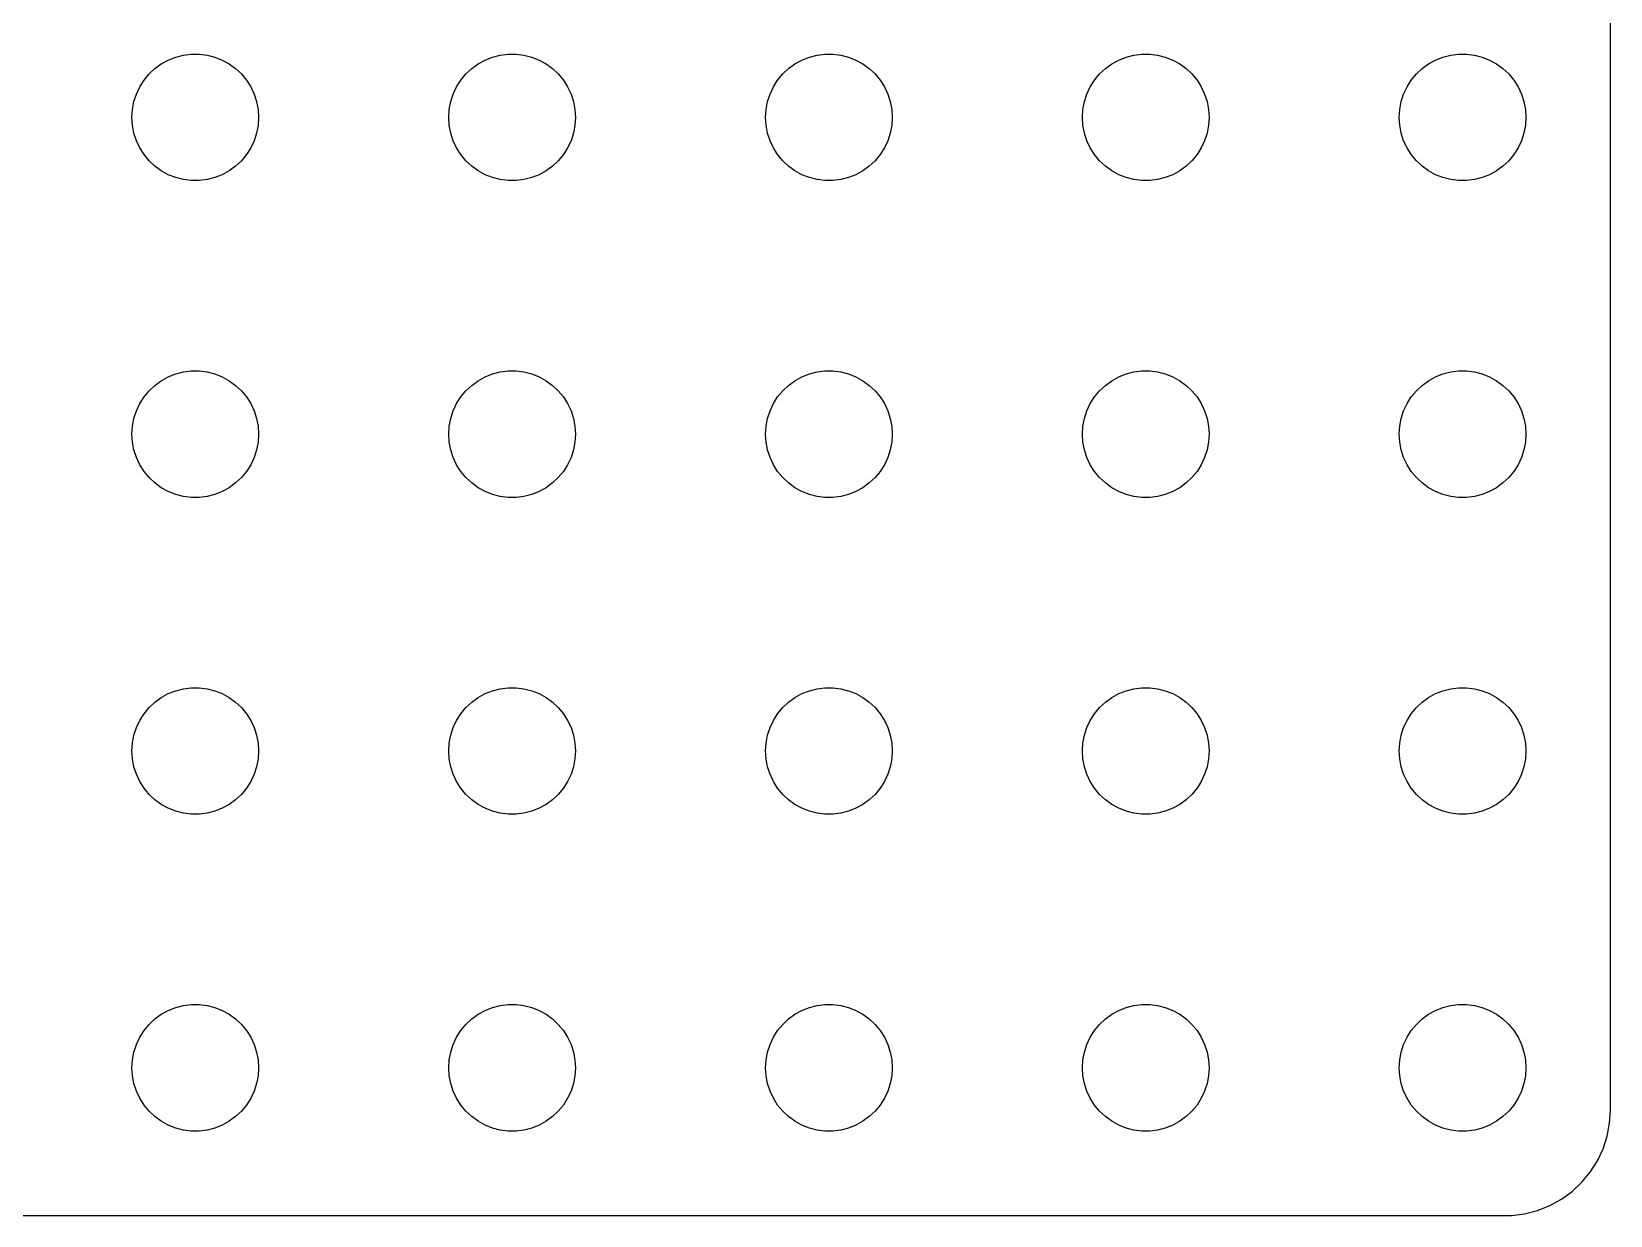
# Model space of a CAD drawing. Header units: metres. Extents: x -150 to 150, y -112 to 112.
# Drawn here: x 74.8 to 149.5, y -112 to -55.9 of the extents above; entities that cross this region are included whole.
import ezdxf

# ---------------------------------------------------------------- set-up
doc = ezdxf.new("R2010")
doc.units = ezdxf.units.M

msp = doc.modelspace()

# ---------------------------------------------------------------- linework, layer by layer
for p, q in [((149.5, -107), (149.5, 107)), ((80.5877, -57.6885), (80.8925, -57.467)), ((80.8925, -57.467), (81.2227, -57.2855)), ((81.2227, -57.2855), (81.573, -57.1468)), ((81.573, -57.1468), (81.9379, -57.0531)), ((81.9379, -57.0531), (82.3116, -57.0059)), ((82.3116, -57.0059), (82.6884, -57.0059)), ((82.6884, -57.0059), (83.0621, -57.0531)), ((83.0621, -57.0531), (83.427, -57.1468)), ((83.427, -57.1468), (83.7773, -57.2855)), ((83.7773, -57.2855), (84.1075, -57.467)), ((84.1075, -57.467), (84.4123, -57.6885)), ((95.5877, -57.6885), (95.8925, -57.467)), ((95.8925, -57.467), (96.2227, -57.2855)), ((96.2227, -57.2855), (96.573, -57.1468)), ((96.573, -57.1468), (96.9379, -57.0531)), ((96.9379, -57.0531), (97.3116, -57.0059)), ((97.3116, -57.0059), (97.6884, -57.0059)), ((97.6884, -57.0059), (98.0621, -57.0531)), ((98.0621, -57.0531), (98.427, -57.1468)), ((98.427, -57.1468), (98.7773, -57.2855)), ((98.7773, -57.2855), (99.1075, -57.467)), ((99.1075, -57.467), (99.4123, -57.6885)), ((110.588, -57.6885), (110.893, -57.467)), ((110.893, -57.467), (111.223, -57.2855)), ((111.223, -57.2855), (111.573, -57.1468)), ((111.573, -57.1468), (111.938, -57.0531)), ((111.938, -57.0531), (112.312, -57.0059)), ((112.312, -57.0059), (112.688, -57.0059)), ((112.688, -57.0059), (113.062, -57.0531)), ((113.062, -57.0531), (113.427, -57.1468)), ((113.427, -57.1468), (113.777, -57.2855)), ((113.777, -57.2855), (114.107, -57.467)), ((114.107, -57.467), (114.412, -57.6885)), ((125.588, -57.6885), (125.893, -57.467)), ((125.893, -57.467), (126.223, -57.2855)), ((126.223, -57.2855), (126.573, -57.1468)), ((126.573, -57.1468), (126.938, -57.0531)), ((126.938, -57.0531), (127.312, -57.0059)), ((127.312, -57.0059), (127.688, -57.0059)), ((127.688, -57.0059), (128.062, -57.0531)), ((128.062, -57.0531), (128.427, -57.1468)), ((128.427, -57.1468), (128.777, -57.2855)), ((128.777, -57.2855), (129.107, -57.467)), ((129.107, -57.467), (129.412, -57.6885)), ((140.588, -57.6885), (140.893, -57.467)), ((140.893, -57.467), (141.223, -57.2855)), ((141.223, -57.2855), (141.573, -57.1468)), ((141.573, -57.1468), (141.938, -57.0531)), ((141.938, -57.0531), (142.312, -57.0059)), ((142.312, -57.0059), (142.688, -57.0059)), ((142.688, -57.0059), (143.062, -57.0531)), ((143.062, -57.0531), (143.427, -57.1468)), ((143.427, -57.1468), (143.777, -57.2855)), ((143.777, -57.2855), (144.107, -57.467)), ((144.107, -57.467), (144.412, -57.6885)), ((79.8711, -58.5547), (80.073, -58.2366)), ((80.073, -58.2366), (80.3131, -57.9464)), ((80.3131, -57.9464), (80.5877, -57.6885)), ((84.4123, -57.6885), (84.6869, -57.9464)), ((84.6869, -57.9464), (84.927, -58.2366)), ((84.927, -58.2366), (85.1289, -58.5547)), ((94.8711, -58.5547), (95.073, -58.2366)), ((95.073, -58.2366), (95.3131, -57.9464)), ((95.3131, -57.9464), (95.5877, -57.6885)), ((99.4123, -57.6885), (99.6869, -57.9464)), ((99.6869, -57.9464), (99.927, -58.2366)), ((99.927, -58.2366), (100.129, -58.5547)), ((109.871, -58.5547), (110.073, -58.2366)), ((110.073, -58.2366), (110.313, -57.9464)), ((110.313, -57.9464), (110.588, -57.6885)), ((114.412, -57.6885), (114.687, -57.9464)), ((114.687, -57.9464), (114.927, -58.2366)), ((114.927, -58.2366), (115.129, -58.5547)), ((124.871, -58.5547), (125.073, -58.2366)), ((125.073, -58.2366), (125.313, -57.9464)), ((125.313, -57.9464), (125.588, -57.6885)), ((129.412, -57.6885), (129.687, -57.9464)), ((129.687, -57.9464), (129.927, -58.2366)), ((129.927, -58.2366), (130.129, -58.5547)), ((139.871, -58.5547), (140.073, -58.2366)), ((140.073, -58.2366), (140.313, -57.9464)), ((140.313, -57.9464), (140.588, -57.6885)), ((144.412, -57.6885), (144.687, -57.9464)), ((144.687, -57.9464), (144.927, -58.2366)), ((144.927, -58.2366), (145.129, -58.5547)), ((79.5943, -59.2539), (79.7107, -58.8956)), ((79.7107, -58.8956), (79.8711, -58.5547)), ((85.1289, -58.5547), (85.2893, -58.8956)), ((85.2893, -58.8956), (85.4057, -59.2539)), ((94.5943, -59.2539), (94.7107, -58.8956)), ((94.7107, -58.8956), (94.8711, -58.5547)), ((100.129, -58.5547), (100.289, -58.8956)), ((100.289, -58.8956), (100.406, -59.2539)), ((109.594, -59.2539), (109.711, -58.8956)), ((109.711, -58.8956), (109.871, -58.5547)), ((115.129, -58.5547), (115.289, -58.8956)), ((115.289, -58.8956), (115.406, -59.2539)), ((124.594, -59.2539), (124.711, -58.8956)), ((124.711, -58.8956), (124.871, -58.5547)), ((130.129, -58.5547), (130.289, -58.8956)), ((130.289, -58.8956), (130.406, -59.2539)), ((139.594, -59.2539), (139.711, -58.8956)), ((139.711, -58.8956), (139.871, -58.5547)), ((145.129, -58.5547), (145.289, -58.8956)), ((145.289, -58.8956), (145.406, -59.2539)), ((79.5, -60), (79.5237, -59.624)), ((79.5237, -59.624), (79.5943, -59.2539)), ((85.4057, -59.2539), (85.4763, -59.624)), ((85.4763, -59.624), (85.5, -60)), ((94.5, -60), (94.5237, -59.624)), ((94.5237, -59.624), (94.5943, -59.2539)), ((100.406, -59.2539), (100.476, -59.624)), ((100.476, -59.624), (100.5, -60)), ((109.5, -60), (109.524, -59.624)), ((109.524, -59.624), (109.594, -59.2539)), ((115.406, -59.2539), (115.476, -59.624)), ((115.476, -59.624), (115.5, -60)), ((124.5, -60), (124.524, -59.624)), ((124.524, -59.624), (124.594, -59.2539)), ((130.406, -59.2539), (130.476, -59.624)), ((130.476, -59.624), (130.5, -60)), ((139.5, -60), (139.524, -59.624)), ((139.524, -59.624), (139.594, -59.2539)), ((145.406, -59.2539), (145.476, -59.624)), ((145.476, -59.624), (145.5, -60)), ((79.5237, -60.376), (79.5, -60)), ((79.5943, -60.7461), (79.5237, -60.376)), ((85.4763, -60.376), (85.4057, -60.7461)), ((85.5, -60), (85.4763, -60.376)), ((94.5237, -60.376), (94.5, -60)), ((94.5943, -60.7461), (94.5237, -60.376)), ((100.476, -60.376), (100.406, -60.7461)), ((100.5, -60), (100.476, -60.376)), ((109.524, -60.376), (109.5, -60)), ((109.594, -60.7461), (109.524, -60.376)), ((115.476, -60.376), (115.406, -60.7461)), ((115.5, -60), (115.476, -60.376)), ((124.524, -60.376), (124.5, -60)), ((124.594, -60.7461), (124.524, -60.376)), ((130.476, -60.376), (130.406, -60.7461)), ((130.5, -60), (130.476, -60.376)), ((139.524, -60.376), (139.5, -60)), ((139.594, -60.7461), (139.524, -60.376)), ((145.476, -60.376), (145.406, -60.7461)), ((145.5, -60), (145.476, -60.376)), ((79.7107, -61.1044), (79.5943, -60.7461)), ((79.8711, -61.4453), (79.7107, -61.1044)), ((85.2893, -61.1044), (85.1289, -61.4453)), ((85.4057, -60.7461), (85.2893, -61.1044)), ((94.7107, -61.1044), (94.5943, -60.7461)), ((94.8711, -61.4453), (94.7107, -61.1044)), ((100.289, -61.1044), (100.129, -61.4453)), ((100.406, -60.7461), (100.289, -61.1044)), ((109.711, -61.1044), (109.594, -60.7461)), ((109.871, -61.4453), (109.711, -61.1044)), ((115.289, -61.1044), (115.129, -61.4453)), ((115.406, -60.7461), (115.289, -61.1044)), ((124.711, -61.1044), (124.594, -60.7461)), ((124.871, -61.4453), (124.711, -61.1044)), ((130.289, -61.1044), (130.129, -61.4453)), ((130.406, -60.7461), (130.289, -61.1044)), ((139.711, -61.1044), (139.594, -60.7461)), ((139.871, -61.4453), (139.711, -61.1044)), ((145.289, -61.1044), (145.129, -61.4453)), ((145.406, -60.7461), (145.289, -61.1044)), ((80.073, -61.7634), (79.8711, -61.4453)), ((80.3131, -62.0536), (80.073, -61.7634)), ((84.927, -61.7634), (84.6869, -62.0536)), ((85.1289, -61.4453), (84.927, -61.7634)), ((95.073, -61.7634), (94.8711, -61.4453)), ((95.3131, -62.0536), (95.073, -61.7634)), ((99.927, -61.7634), (99.6869, -62.0536)), ((100.129, -61.4453), (99.927, -61.7634)), ((110.073, -61.7634), (109.871, -61.4453)), ((110.313, -62.0536), (110.073, -61.7634)), ((114.927, -61.7634), (114.687, -62.0536)), ((115.129, -61.4453), (114.927, -61.7634)), ((125.073, -61.7634), (124.871, -61.4453)), ((125.313, -62.0536), (125.073, -61.7634)), ((129.927, -61.7634), (129.687, -62.0536)), ((130.129, -61.4453), (129.927, -61.7634)), ((140.073, -61.7634), (139.871, -61.4453)), ((140.313, -62.0536), (140.073, -61.7634)), ((144.927, -61.7634), (144.687, -62.0536)), ((145.129, -61.4453), (144.927, -61.7634)), ((80.5877, -62.3115), (80.3131, -62.0536)), ((80.8925, -62.533), (80.5877, -62.3115)), ((81.2227, -62.7145), (80.8925, -62.533)), ((81.573, -62.8532), (81.2227, -62.7145)), ((83.7773, -62.7145), (83.427, -62.8532)), ((84.1075, -62.533), (83.7773, -62.7145)), ((84.4123, -62.3115), (84.1075, -62.533)), ((84.6869, -62.0536), (84.4123, -62.3115)), ((95.5877, -62.3115), (95.3131, -62.0536)), ((95.8925, -62.533), (95.5877, -62.3115)), ((96.2227, -62.7145), (95.8925, -62.533)), ((96.573, -62.8532), (96.2227, -62.7145)), ((98.7773, -62.7145), (98.427, -62.8532)), ((99.1075, -62.533), (98.7773, -62.7145)), ((99.4123, -62.3115), (99.1075, -62.533)), ((99.6869, -62.0536), (99.4123, -62.3115)), ((110.588, -62.3115), (110.313, -62.0536)), ((110.893, -62.533), (110.588, -62.3115)), ((111.223, -62.7145), (110.893, -62.533)), ((111.573, -62.8532), (111.223, -62.7145)), ((113.777, -62.7145), (113.427, -62.8532)), ((114.107, -62.533), (113.777, -62.7145)), ((114.412, -62.3115), (114.107, -62.533)), ((114.687, -62.0536), (114.412, -62.3115)), ((125.588, -62.3115), (125.313, -62.0536)), ((125.893, -62.533), (125.588, -62.3115)), ((126.223, -62.7145), (125.893, -62.533)), ((126.573, -62.8532), (126.223, -62.7145)), ((128.777, -62.7145), (128.427, -62.8532)), ((129.107, -62.533), (128.777, -62.7145)), ((129.412, -62.3115), (129.107, -62.533)), ((129.687, -62.0536), (129.412, -62.3115)), ((140.588, -62.3115), (140.313, -62.0536)), ((140.893, -62.533), (140.588, -62.3115)), ((141.223, -62.7145), (140.893, -62.533)), ((141.573, -62.8532), (141.223, -62.7145)), ((143.777, -62.7145), (143.427, -62.8532)), ((144.107, -62.533), (143.777, -62.7145)), ((144.412, -62.3115), (144.107, -62.533)), ((144.687, -62.0536), (144.412, -62.3115)), ((81.9379, -62.9469), (81.573, -62.8532)), ((82.3116, -62.9941), (81.9379, -62.9469)), ((82.6884, -62.9941), (82.3116, -62.9941)), ((83.0621, -62.9469), (82.6884, -62.9941)), ((83.427, -62.8532), (83.0621, -62.9469)), ((96.9379, -62.9469), (96.573, -62.8532)), ((97.3116, -62.9941), (96.9379, -62.9469)), ((97.6884, -62.9941), (97.3116, -62.9941)), ((98.0621, -62.9469), (97.6884, -62.9941)), ((98.427, -62.8532), (98.0621, -62.9469)), ((111.938, -62.9469), (111.573, -62.8532)), ((112.312, -62.9941), (111.938, -62.9469)), ((112.688, -62.9941), (112.312, -62.9941)), ((113.062, -62.9469), (112.688, -62.9941)), ((113.427, -62.8532), (113.062, -62.9469)), ((126.938, -62.9469), (126.573, -62.8532)), ((127.312, -62.9941), (126.938, -62.9469)), ((127.688, -62.9941), (127.312, -62.9941)), ((128.062, -62.9469), (127.688, -62.9941)), ((128.427, -62.8532), (128.062, -62.9469)), ((141.938, -62.9469), (141.573, -62.8532)), ((142.312, -62.9941), (141.938, -62.9469)), ((142.688, -62.9941), (142.312, -62.9941)), ((143.062, -62.9469), (142.688, -62.9941)), ((143.427, -62.8532), (143.062, -62.9469)), ((80.5877, -72.6885), (80.8925, -72.467)), ((80.8925, -72.467), (81.2227, -72.2855)), ((81.2227, -72.2855), (81.573, -72.1468)), ((81.573, -72.1468), (81.9379, -72.0531)), ((81.9379, -72.0531), (82.3116, -72.0059)), ((82.3116, -72.0059), (82.6884, -72.0059)), ((82.6884, -72.0059), (83.0621, -72.0531)), ((83.0621, -72.0531), (83.427, -72.1468)), ((83.427, -72.1468), (83.7773, -72.2855)), ((83.7773, -72.2855), (84.1075, -72.467)), ((84.1075, -72.467), (84.4123, -72.6885)), ((95.5877, -72.6885), (95.8925, -72.467)), ((95.8925, -72.467), (96.2227, -72.2855)), ((96.2227, -72.2855), (96.573, -72.1468)), ((96.573, -72.1468), (96.9379, -72.0531)), ((96.9379, -72.0531), (97.3116, -72.0059)), ((97.3116, -72.0059), (97.6884, -72.0059)), ((97.6884, -72.0059), (98.0621, -72.0531)), ((98.0621, -72.0531), (98.427, -72.1468)), ((98.427, -72.1468), (98.7773, -72.2855)), ((98.7773, -72.2855), (99.1075, -72.467)), ((99.1075, -72.467), (99.4123, -72.6885)), ((110.588, -72.6885), (110.893, -72.467)), ((110.893, -72.467), (111.223, -72.2855)), ((111.223, -72.2855), (111.573, -72.1468)), ((111.573, -72.1468), (111.938, -72.0531)), ((111.938, -72.0531), (112.312, -72.0059)), ((112.312, -72.0059), (112.688, -72.0059)), ((112.688, -72.0059), (113.062, -72.0531)), ((113.062, -72.0531), (113.427, -72.1468)), ((113.427, -72.1468), (113.777, -72.2855)), ((113.777, -72.2855), (114.107, -72.467)), ((114.107, -72.467), (114.412, -72.6885)), ((125.588, -72.6885), (125.893, -72.467)), ((125.893, -72.467), (126.223, -72.2855)), ((126.223, -72.2855), (126.573, -72.1468)), ((126.573, -72.1468), (126.938, -72.0531)), ((126.938, -72.0531), (127.312, -72.0059)), ((127.312, -72.0059), (127.688, -72.0059)), ((127.688, -72.0059), (128.062, -72.0531)), ((128.062, -72.0531), (128.427, -72.1468)), ((128.427, -72.1468), (128.777, -72.2855)), ((128.777, -72.2855), (129.107, -72.467)), ((129.107, -72.467), (129.412, -72.6885)), ((140.588, -72.6885), (140.893, -72.467)), ((140.893, -72.467), (141.223, -72.2855)), ((141.223, -72.2855), (141.573, -72.1468)), ((141.573, -72.1468), (141.938, -72.0531)), ((141.938, -72.0531), (142.312, -72.0059)), ((142.312, -72.0059), (142.688, -72.0059)), ((142.688, -72.0059), (143.062, -72.0531)), ((143.062, -72.0531), (143.427, -72.1468)), ((143.427, -72.1468), (143.777, -72.2855)), ((143.777, -72.2855), (144.107, -72.467)), ((144.107, -72.467), (144.412, -72.6885)), ((79.8711, -73.5547), (80.073, -73.2366)), ((80.073, -73.2366), (80.3131, -72.9464)), ((80.3131, -72.9464), (80.5877, -72.6885)), ((84.4123, -72.6885), (84.6869, -72.9464)), ((84.6869, -72.9464), (84.927, -73.2366)), ((84.927, -73.2366), (85.1289, -73.5547)), ((94.8711, -73.5547), (95.073, -73.2366)), ((95.073, -73.2366), (95.3131, -72.9464)), ((95.3131, -72.9464), (95.5877, -72.6885)), ((99.4123, -72.6885), (99.6869, -72.9464)), ((99.6869, -72.9464), (99.927, -73.2366)), ((99.927, -73.2366), (100.129, -73.5547)), ((109.871, -73.5547), (110.073, -73.2366)), ((110.073, -73.2366), (110.313, -72.9464)), ((110.313, -72.9464), (110.588, -72.6885)), ((114.412, -72.6885), (114.687, -72.9464)), ((114.687, -72.9464), (114.927, -73.2366)), ((114.927, -73.2366), (115.129, -73.5547)), ((124.871, -73.5547), (125.073, -73.2366)), ((125.073, -73.2366), (125.313, -72.9464)), ((125.313, -72.9464), (125.588, -72.6885)), ((129.412, -72.6885), (129.687, -72.9464)), ((129.687, -72.9464), (129.927, -73.2366)), ((129.927, -73.2366), (130.129, -73.5547)), ((139.871, -73.5547), (140.073, -73.2366)), ((140.073, -73.2366), (140.313, -72.9464)), ((140.313, -72.9464), (140.588, -72.6885)), ((144.412, -72.6885), (144.687, -72.9464)), ((144.687, -72.9464), (144.927, -73.2366)), ((144.927, -73.2366), (145.129, -73.5547)), ((79.5943, -74.2539), (79.7107, -73.8956)), ((79.7107, -73.8956), (79.8711, -73.5547)), ((85.1289, -73.5547), (85.2893, -73.8956)), ((85.2893, -73.8956), (85.4057, -74.2539)), ((94.5943, -74.2539), (94.7107, -73.8956)), ((94.7107, -73.8956), (94.8711, -73.5547)), ((100.129, -73.5547), (100.289, -73.8956)), ((100.289, -73.8956), (100.406, -74.2539)), ((109.594, -74.2539), (109.711, -73.8956)), ((109.711, -73.8956), (109.871, -73.5547)), ((115.129, -73.5547), (115.289, -73.8956)), ((115.289, -73.8956), (115.406, -74.2539)), ((124.594, -74.2539), (124.711, -73.8956)), ((124.711, -73.8956), (124.871, -73.5547)), ((130.129, -73.5547), (130.289, -73.8956)), ((130.289, -73.8956), (130.406, -74.2539)), ((139.594, -74.2539), (139.711, -73.8956)), ((139.711, -73.8956), (139.871, -73.5547)), ((145.129, -73.5547), (145.289, -73.8956)), ((145.289, -73.8956), (145.406, -74.2539)), ((79.5, -75), (79.5237, -74.624)), ((79.5237, -74.624), (79.5943, -74.2539)), ((85.4057, -74.2539), (85.4763, -74.624)), ((85.4763, -74.624), (85.5, -75)), ((94.5, -75), (94.5237, -74.624)), ((94.5237, -74.624), (94.5943, -74.2539)), ((100.406, -74.2539), (100.476, -74.624)), ((100.476, -74.624), (100.5, -75)), ((109.5, -75), (109.524, -74.624)), ((109.524, -74.624), (109.594, -74.2539)), ((115.406, -74.2539), (115.476, -74.624)), ((115.476, -74.624), (115.5, -75)), ((124.5, -75), (124.524, -74.624)), ((124.524, -74.624), (124.594, -74.2539)), ((130.406, -74.2539), (130.476, -74.624)), ((130.476, -74.624), (130.5, -75)), ((139.5, -75), (139.524, -74.624)), ((139.524, -74.624), (139.594, -74.2539)), ((145.406, -74.2539), (145.476, -74.624)), ((145.476, -74.624), (145.5, -75)), ((79.5237, -75.376), (79.5, -75)), ((79.5943, -75.7461), (79.5237, -75.376)), ((85.4763, -75.376), (85.4057, -75.7461)), ((85.5, -75), (85.4763, -75.376)), ((94.5237, -75.376), (94.5, -75)), ((94.5943, -75.7461), (94.5237, -75.376)), ((100.476, -75.376), (100.406, -75.7461)), ((100.5, -75), (100.476, -75.376)), ((109.524, -75.376), (109.5, -75)), ((109.594, -75.7461), (109.524, -75.376)), ((115.476, -75.376), (115.406, -75.7461)), ((115.5, -75), (115.476, -75.376)), ((124.524, -75.376), (124.5, -75)), ((124.594, -75.7461), (124.524, -75.376)), ((130.476, -75.376), (130.406, -75.7461)), ((130.5, -75), (130.476, -75.376)), ((139.524, -75.376), (139.5, -75)), ((139.594, -75.7461), (139.524, -75.376)), ((145.476, -75.376), (145.406, -75.7461)), ((145.5, -75), (145.476, -75.376)), ((79.7107, -76.1044), (79.5943, -75.7461)), ((79.8711, -76.4453), (79.7107, -76.1044)), ((85.2893, -76.1044), (85.1289, -76.4453)), ((85.4057, -75.7461), (85.2893, -76.1044)), ((94.7107, -76.1044), (94.5943, -75.7461)), ((94.8711, -76.4453), (94.7107, -76.1044)), ((100.289, -76.1044), (100.129, -76.4453)), ((100.406, -75.7461), (100.289, -76.1044)), ((109.711, -76.1044), (109.594, -75.7461)), ((109.871, -76.4453), (109.711, -76.1044)), ((115.289, -76.1044), (115.129, -76.4453)), ((115.406, -75.7461), (115.289, -76.1044)), ((124.711, -76.1044), (124.594, -75.7461)), ((124.871, -76.4453), (124.711, -76.1044)), ((130.289, -76.1044), (130.129, -76.4453)), ((130.406, -75.7461), (130.289, -76.1044)), ((139.711, -76.1044), (139.594, -75.7461)), ((139.871, -76.4453), (139.711, -76.1044)), ((145.289, -76.1044), (145.129, -76.4453)), ((145.406, -75.7461), (145.289, -76.1044)), ((80.073, -76.7634), (79.8711, -76.4453)), ((80.3131, -77.0536), (80.073, -76.7634)), ((84.927, -76.7634), (84.6869, -77.0536)), ((85.1289, -76.4453), (84.927, -76.7634)), ((95.073, -76.7634), (94.8711, -76.4453)), ((95.3131, -77.0536), (95.073, -76.7634)), ((99.927, -76.7634), (99.6869, -77.0536)), ((100.129, -76.4453), (99.927, -76.7634)), ((110.073, -76.7634), (109.871, -76.4453)), ((110.313, -77.0536), (110.073, -76.7634)), ((114.927, -76.7634), (114.687, -77.0536)), ((115.129, -76.4453), (114.927, -76.7634)), ((125.073, -76.7634), (124.871, -76.4453)), ((125.313, -77.0536), (125.073, -76.7634)), ((129.927, -76.7634), (129.687, -77.0536)), ((130.129, -76.4453), (129.927, -76.7634)), ((140.073, -76.7634), (139.871, -76.4453)), ((140.313, -77.0536), (140.073, -76.7634)), ((144.927, -76.7634), (144.687, -77.0536)), ((145.129, -76.4453), (144.927, -76.7634)), ((80.5877, -77.3115), (80.3131, -77.0536)), ((80.8925, -77.533), (80.5877, -77.3115)), ((81.2227, -77.7145), (80.8925, -77.533)), ((81.573, -77.8532), (81.2227, -77.7145)), ((83.7773, -77.7145), (83.427, -77.8532)), ((84.1075, -77.533), (83.7773, -77.7145)), ((84.4123, -77.3115), (84.1075, -77.533)), ((84.6869, -77.0536), (84.4123, -77.3115)), ((95.5877, -77.3115), (95.3131, -77.0536)), ((95.8925, -77.533), (95.5877, -77.3115)), ((96.2227, -77.7145), (95.8925, -77.533)), ((96.573, -77.8532), (96.2227, -77.7145)), ((98.7773, -77.7145), (98.427, -77.8532)), ((99.1075, -77.533), (98.7773, -77.7145)), ((99.4123, -77.3115), (99.1075, -77.533)), ((99.6869, -77.0536), (99.4123, -77.3115)), ((110.588, -77.3115), (110.313, -77.0536)), ((110.893, -77.533), (110.588, -77.3115)), ((111.223, -77.7145), (110.893, -77.533)), ((111.573, -77.8532), (111.223, -77.7145)), ((113.777, -77.7145), (113.427, -77.8532)), ((114.107, -77.533), (113.777, -77.7145)), ((114.412, -77.3115), (114.107, -77.533)), ((114.687, -77.0536), (114.412, -77.3115)), ((125.588, -77.3115), (125.313, -77.0536)), ((125.893, -77.533), (125.588, -77.3115)), ((126.223, -77.7145), (125.893, -77.533)), ((126.573, -77.8532), (126.223, -77.7145)), ((128.777, -77.7145), (128.427, -77.8532)), ((129.107, -77.533), (128.777, -77.7145)), ((129.412, -77.3115), (129.107, -77.533)), ((129.687, -77.0536), (129.412, -77.3115)), ((140.588, -77.3115), (140.313, -77.0536)), ((140.893, -77.533), (140.588, -77.3115)), ((141.223, -77.7145), (140.893, -77.533)), ((141.573, -77.8532), (141.223, -77.7145)), ((143.777, -77.7145), (143.427, -77.8532)), ((144.107, -77.533), (143.777, -77.7145)), ((144.412, -77.3115), (144.107, -77.533)), ((144.687, -77.0536), (144.412, -77.3115)), ((81.9379, -77.9469), (81.573, -77.8532)), ((82.3116, -77.9941), (81.9379, -77.9469)), ((82.6884, -77.9941), (82.3116, -77.9941)), ((83.0621, -77.9469), (82.6884, -77.9941)), ((83.427, -77.8532), (83.0621, -77.9469)), ((96.9379, -77.9469), (96.573, -77.8532)), ((97.3116, -77.9941), (96.9379, -77.9469)), ((97.6884, -77.9941), (97.3116, -77.9941)), ((98.0621, -77.9469), (97.6884, -77.9941)), ((98.427, -77.8532), (98.0621, -77.9469)), ((111.938, -77.9469), (111.573, -77.8532)), ((112.312, -77.9941), (111.938, -77.9469)), ((112.688, -77.9941), (112.312, -77.9941)), ((113.062, -77.9469), (112.688, -77.9941)), ((113.427, -77.8532), (113.062, -77.9469)), ((126.938, -77.9469), (126.573, -77.8532)), ((127.312, -77.9941), (126.938, -77.9469)), ((127.688, -77.9941), (127.312, -77.9941)), ((128.062, -77.9469), (127.688, -77.9941)), ((128.427, -77.8532), (128.062, -77.9469)), ((141.938, -77.9469), (141.573, -77.8532)), ((142.312, -77.9941), (141.938, -77.9469)), ((142.688, -77.9941), (142.312, -77.9941)), ((143.062, -77.9469), (142.688, -77.9941)), ((143.427, -77.8532), (143.062, -77.9469)), ((80.8925, -87.467), (81.2227, -87.2855)), ((81.2227, -87.2855), (81.573, -87.1468)), ((81.573, -87.1468), (81.9379, -87.0531)), ((81.9379, -87.0531), (82.3116, -87.0059)), ((82.3116, -87.0059), (82.6884, -87.0059)), ((82.6884, -87.0059), (83.0621, -87.0531)), ((83.0621, -87.0531), (83.427, -87.1468)), ((83.427, -87.1468), (83.7773, -87.2855)), ((83.7773, -87.2855), (84.1075, -87.467)), ((95.8925, -87.467), (96.2227, -87.2855)), ((96.2227, -87.2855), (96.573, -87.1468)), ((96.573, -87.1468), (96.9379, -87.0531)), ((96.9379, -87.0531), (97.3116, -87.0059)), ((97.3116, -87.0059), (97.6884, -87.0059)), ((97.6884, -87.0059), (98.0621, -87.0531)), ((98.0621, -87.0531), (98.427, -87.1468)), ((98.427, -87.1468), (98.7773, -87.2855)), ((98.7773, -87.2855), (99.1075, -87.467)), ((110.893, -87.467), (111.223, -87.2855)), ((111.223, -87.2855), (111.573, -87.1468)), ((111.573, -87.1468), (111.938, -87.0531)), ((111.938, -87.0531), (112.312, -87.0059)), ((112.312, -87.0059), (112.688, -87.0059)), ((112.688, -87.0059), (113.062, -87.0531)), ((113.062, -87.0531), (113.427, -87.1468)), ((113.427, -87.1468), (113.777, -87.2855)), ((113.777, -87.2855), (114.107, -87.467)), ((125.893, -87.467), (126.223, -87.2855)), ((126.223, -87.2855), (126.573, -87.1468)), ((126.573, -87.1468), (126.938, -87.0531)), ((126.938, -87.0531), (127.312, -87.0059)), ((127.312, -87.0059), (127.688, -87.0059)), ((127.688, -87.0059), (128.062, -87.0531)), ((128.062, -87.0531), (128.427, -87.1468)), ((128.427, -87.1468), (128.777, -87.2855)), ((128.777, -87.2855), (129.107, -87.467)), ((140.893, -87.467), (141.223, -87.2855)), ((141.223, -87.2855), (141.573, -87.1468)), ((141.573, -87.1468), (141.938, -87.0531)), ((141.938, -87.0531), (142.312, -87.0059)), ((142.312, -87.0059), (142.688, -87.0059)), ((142.688, -87.0059), (143.062, -87.0531)), ((143.062, -87.0531), (143.427, -87.1468)), ((143.427, -87.1468), (143.777, -87.2855)), ((143.777, -87.2855), (144.107, -87.467)), ((80.073, -88.2366), (80.3131, -87.9464)), ((80.3131, -87.9464), (80.5877, -87.6885)), ((80.5877, -87.6885), (80.8925, -87.467)), ((84.1075, -87.467), (84.4123, -87.6885)), ((84.4123, -87.6885), (84.6869, -87.9464)), ((84.6869, -87.9464), (84.927, -88.2366)), ((95.073, -88.2366), (95.3131, -87.9464)), ((95.3131, -87.9464), (95.5877, -87.6885)), ((95.5877, -87.6885), (95.8925, -87.467)), ((99.1075, -87.467), (99.4123, -87.6885)), ((99.4123, -87.6885), (99.6869, -87.9464)), ((99.6869, -87.9464), (99.927, -88.2366)), ((110.073, -88.2366), (110.313, -87.9464)), ((110.313, -87.9464), (110.588, -87.6885)), ((110.588, -87.6885), (110.893, -87.467)), ((114.107, -87.467), (114.412, -87.6885)), ((114.412, -87.6885), (114.687, -87.9464)), ((114.687, -87.9464), (114.927, -88.2366)), ((125.073, -88.2366), (125.313, -87.9464)), ((125.313, -87.9464), (125.588, -87.6885)), ((125.588, -87.6885), (125.893, -87.467)), ((129.107, -87.467), (129.412, -87.6885)), ((129.412, -87.6885), (129.687, -87.9464)), ((129.687, -87.9464), (129.927, -88.2366)), ((140.073, -88.2366), (140.313, -87.9464)), ((140.313, -87.9464), (140.588, -87.6885)), ((140.588, -87.6885), (140.893, -87.467)), ((144.107, -87.467), (144.412, -87.6885)), ((144.412, -87.6885), (144.687, -87.9464)), ((144.687, -87.9464), (144.927, -88.2366)), ((79.5943, -89.2539), (79.7107, -88.8956)), ((79.7107, -88.8956), (79.8711, -88.5547)), ((79.8711, -88.5547), (80.073, -88.2366)), ((84.927, -88.2366), (85.1289, -88.5547)), ((85.1289, -88.5547), (85.2893, -88.8956)), ((85.2893, -88.8956), (85.4057, -89.2539)), ((94.5943, -89.2539), (94.7107, -88.8956)), ((94.7107, -88.8956), (94.8711, -88.5547)), ((94.8711, -88.5547), (95.073, -88.2366)), ((99.927, -88.2366), (100.129, -88.5547)), ((100.129, -88.5547), (100.289, -88.8956)), ((100.289, -88.8956), (100.406, -89.2539)), ((109.594, -89.2539), (109.711, -88.8956)), ((109.711, -88.8956), (109.871, -88.5547)), ((109.871, -88.5547), (110.073, -88.2366)), ((114.927, -88.2366), (115.129, -88.5547)), ((115.129, -88.5547), (115.289, -88.8956)), ((115.289, -88.8956), (115.406, -89.2539)), ((124.594, -89.2539), (124.711, -88.8956)), ((124.711, -88.8956), (124.871, -88.5547)), ((124.871, -88.5547), (125.073, -88.2366)), ((129.927, -88.2366), (130.129, -88.5547)), ((130.129, -88.5547), (130.289, -88.8956)), ((130.289, -88.8956), (130.406, -89.2539)), ((139.594, -89.2539), (139.711, -88.8956)), ((139.711, -88.8956), (139.871, -88.5547)), ((139.871, -88.5547), (140.073, -88.2366)), ((144.927, -88.2366), (145.129, -88.5547)), ((145.129, -88.5547), (145.289, -88.8956)), ((145.289, -88.8956), (145.406, -89.2539)), ((79.5, -90), (79.5237, -89.624)), ((79.5237, -89.624), (79.5943, -89.2539)), ((85.4057, -89.2539), (85.4763, -89.624)), ((85.4763, -89.624), (85.5, -90)), ((94.5, -90), (94.5237, -89.624)), ((94.5237, -89.624), (94.5943, -89.2539)), ((100.406, -89.2539), (100.476, -89.624)), ((100.476, -89.624), (100.5, -90)), ((109.5, -90), (109.524, -89.624)), ((109.524, -89.624), (109.594, -89.2539)), ((115.406, -89.2539), (115.476, -89.624)), ((115.476, -89.624), (115.5, -90)), ((124.5, -90), (124.524, -89.624)), ((124.524, -89.624), (124.594, -89.2539)), ((130.406, -89.2539), (130.476, -89.624)), ((130.476, -89.624), (130.5, -90)), ((139.5, -90), (139.524, -89.624)), ((139.524, -89.624), (139.594, -89.2539)), ((145.406, -89.2539), (145.476, -89.624)), ((145.476, -89.624), (145.5, -90)), ((79.5237, -90.376), (79.5, -90)), ((79.5943, -90.7461), (79.5237, -90.376)), ((85.4763, -90.376), (85.4057, -90.7461)), ((85.5, -90), (85.4763, -90.376)), ((94.5237, -90.376), (94.5, -90)), ((94.5943, -90.7461), (94.5237, -90.376)), ((100.476, -90.376), (100.406, -90.7461)), ((100.5, -90), (100.476, -90.376)), ((109.524, -90.376), (109.5, -90)), ((109.594, -90.7461), (109.524, -90.376)), ((115.476, -90.376), (115.406, -90.7461)), ((115.5, -90), (115.476, -90.376)), ((124.524, -90.376), (124.5, -90)), ((124.594, -90.7461), (124.524, -90.376)), ((130.476, -90.376), (130.406, -90.7461)), ((130.5, -90), (130.476, -90.376)), ((139.524, -90.376), (139.5, -90)), ((139.594, -90.7461), (139.524, -90.376)), ((145.476, -90.376), (145.406, -90.7461)), ((145.5, -90), (145.476, -90.376)), ((79.7107, -91.1044), (79.5943, -90.7461)), ((79.8711, -91.4453), (79.7107, -91.1044)), ((85.2893, -91.1044), (85.1289, -91.4453)), ((85.4057, -90.7461), (85.2893, -91.1044)), ((94.7107, -91.1044), (94.5943, -90.7461)), ((94.8711, -91.4453), (94.7107, -91.1044)), ((100.289, -91.1044), (100.129, -91.4453)), ((100.406, -90.7461), (100.289, -91.1044)), ((109.711, -91.1044), (109.594, -90.7461)), ((109.871, -91.4453), (109.711, -91.1044)), ((115.289, -91.1044), (115.129, -91.4453)), ((115.406, -90.7461), (115.289, -91.1044)), ((124.711, -91.1044), (124.594, -90.7461)), ((124.871, -91.4453), (124.711, -91.1044)), ((130.289, -91.1044), (130.129, -91.4453)), ((130.406, -90.7461), (130.289, -91.1044)), ((139.711, -91.1044), (139.594, -90.7461)), ((139.871, -91.4453), (139.711, -91.1044)), ((145.289, -91.1044), (145.129, -91.4453)), ((145.406, -90.7461), (145.289, -91.1044)), ((80.073, -91.7634), (79.8711, -91.4453)), ((80.3131, -92.0536), (80.073, -91.7634)), ((84.927, -91.7634), (84.6869, -92.0536)), ((85.1289, -91.4453), (84.927, -91.7634)), ((95.073, -91.7634), (94.8711, -91.4453)), ((95.3131, -92.0536), (95.073, -91.7634)), ((99.927, -91.7634), (99.6869, -92.0536)), ((100.129, -91.4453), (99.927, -91.7634)), ((110.073, -91.7634), (109.871, -91.4453)), ((110.313, -92.0536), (110.073, -91.7634)), ((114.927, -91.7634), (114.687, -92.0536)), ((115.129, -91.4453), (114.927, -91.7634)), ((125.073, -91.7634), (124.871, -91.4453)), ((125.313, -92.0536), (125.073, -91.7634)), ((129.927, -91.7634), (129.687, -92.0536)), ((130.129, -91.4453), (129.927, -91.7634)), ((140.073, -91.7634), (139.871, -91.4453)), ((140.313, -92.0536), (140.073, -91.7634)), ((144.927, -91.7634), (144.687, -92.0536)), ((145.129, -91.4453), (144.927, -91.7634)), ((80.5877, -92.3115), (80.3131, -92.0536)), ((80.8925, -92.533), (80.5877, -92.3115)), ((81.2227, -92.7145), (80.8925, -92.533)), ((84.1075, -92.533), (83.7773, -92.7145)), ((84.4123, -92.3115), (84.1075, -92.533)), ((84.6869, -92.0536), (84.4123, -92.3115)), ((95.5877, -92.3115), (95.3131, -92.0536)), ((95.8925, -92.533), (95.5877, -92.3115)), ((96.2227, -92.7145), (95.8925, -92.533)), ((99.1075, -92.533), (98.7773, -92.7145)), ((99.4123, -92.3115), (99.1075, -92.533)), ((99.6869, -92.0536), (99.4123, -92.3115)), ((110.588, -92.3115), (110.313, -92.0536)), ((110.893, -92.533), (110.588, -92.3115)), ((111.223, -92.7145), (110.893, -92.533)), ((114.107, -92.533), (113.777, -92.7145)), ((114.412, -92.3115), (114.107, -92.533)), ((114.687, -92.0536), (114.412, -92.3115)), ((125.588, -92.3115), (125.313, -92.0536)), ((125.893, -92.533), (125.588, -92.3115)), ((126.223, -92.7145), (125.893, -92.533)), ((129.107, -92.533), (128.777, -92.7145)), ((129.412, -92.3115), (129.107, -92.533)), ((129.687, -92.0536), (129.412, -92.3115)), ((140.588, -92.3115), (140.313, -92.0536)), ((140.893, -92.533), (140.588, -92.3115)), ((141.223, -92.7145), (140.893, -92.533)), ((144.107, -92.533), (143.777, -92.7145)), ((144.412, -92.3115), (144.107, -92.533)), ((144.687, -92.0536), (144.412, -92.3115)), ((81.573, -92.8532), (81.2227, -92.7145)), ((81.9379, -92.9469), (81.573, -92.8532)), ((82.3116, -92.9941), (81.9379, -92.9469)), ((82.6884, -92.9941), (82.3116, -92.9941)), ((83.0621, -92.9469), (82.6884, -92.9941)), ((83.427, -92.8532), (83.0621, -92.9469)), ((83.7773, -92.7145), (83.427, -92.8532)), ((96.573, -92.8532), (96.2227, -92.7145)), ((96.9379, -92.9469), (96.573, -92.8532)), ((97.3116, -92.9941), (96.9379, -92.9469)), ((97.6884, -92.9941), (97.3116, -92.9941)), ((98.0621, -92.9469), (97.6884, -92.9941)), ((98.427, -92.8532), (98.0621, -92.9469)), ((98.7773, -92.7145), (98.427, -92.8532)), ((111.573, -92.8532), (111.223, -92.7145)), ((111.938, -92.9469), (111.573, -92.8532)), ((112.312, -92.9941), (111.938, -92.9469)), ((112.688, -92.9941), (112.312, -92.9941)), ((113.062, -92.9469), (112.688, -92.9941)), ((113.427, -92.8532), (113.062, -92.9469)), ((113.777, -92.7145), (113.427, -92.8532)), ((126.573, -92.8532), (126.223, -92.7145)), ((126.938, -92.9469), (126.573, -92.8532)), ((127.312, -92.9941), (126.938, -92.9469)), ((127.688, -92.9941), (127.312, -92.9941)), ((128.062, -92.9469), (127.688, -92.9941)), ((128.427, -92.8532), (128.062, -92.9469)), ((128.777, -92.7145), (128.427, -92.8532)), ((141.573, -92.8532), (141.223, -92.7145)), ((141.938, -92.9469), (141.573, -92.8532)), ((142.312, -92.9941), (141.938, -92.9469)), ((142.688, -92.9941), (142.312, -92.9941)), ((143.062, -92.9469), (142.688, -92.9941)), ((143.427, -92.8532), (143.062, -92.9469)), ((143.777, -92.7145), (143.427, -92.8532)), ((80.8925, -102.467), (81.2227, -102.286)), ((81.2227, -102.286), (81.573, -102.147)), ((81.573, -102.147), (81.9379, -102.053)), ((81.9379, -102.053), (82.3116, -102.006)), ((82.3116, -102.006), (82.6884, -102.006)), ((82.6884, -102.006), (83.0621, -102.053)), ((83.0621, -102.053), (83.427, -102.147)), ((83.427, -102.147), (83.7773, -102.286)), ((83.7773, -102.286), (84.1075, -102.467)), ((95.8925, -102.467), (96.2227, -102.286)), ((96.2227, -102.286), (96.573, -102.147)), ((96.573, -102.147), (96.9379, -102.053)), ((96.9379, -102.053), (97.3116, -102.006)), ((97.3116, -102.006), (97.6884, -102.006)), ((97.6884, -102.006), (98.0621, -102.053)), ((98.0621, -102.053), (98.427, -102.147)), ((98.427, -102.147), (98.7773, -102.286)), ((98.7773, -102.286), (99.1075, -102.467)), ((110.893, -102.467), (111.223, -102.286)), ((111.223, -102.286), (111.573, -102.147)), ((111.573, -102.147), (111.938, -102.053)), ((111.938, -102.053), (112.312, -102.006)), ((112.312, -102.006), (112.688, -102.006)), ((112.688, -102.006), (113.062, -102.053)), ((113.062, -102.053), (113.427, -102.147)), ((113.427, -102.147), (113.777, -102.286)), ((113.777, -102.286), (114.107, -102.467)), ((125.893, -102.467), (126.223, -102.286)), ((126.223, -102.286), (126.573, -102.147)), ((126.573, -102.147), (126.938, -102.053)), ((126.938, -102.053), (127.312, -102.006)), ((127.312, -102.006), (127.688, -102.006)), ((127.688, -102.006), (128.062, -102.053)), ((128.062, -102.053), (128.427, -102.147)), ((128.427, -102.147), (128.777, -102.286)), ((128.777, -102.286), (129.107, -102.467)), ((140.893, -102.467), (141.223, -102.286)), ((141.223, -102.286), (141.573, -102.147)), ((141.573, -102.147), (141.938, -102.053)), ((141.938, -102.053), (142.312, -102.006)), ((142.312, -102.006), (142.688, -102.006)), ((142.688, -102.006), (143.062, -102.053)), ((143.062, -102.053), (143.427, -102.147)), ((143.427, -102.147), (143.777, -102.286)), ((143.777, -102.286), (144.107, -102.467)), ((80.073, -103.237), (80.3131, -102.946)), ((80.3131, -102.946), (80.5877, -102.688)), ((80.5877, -102.688), (80.8925, -102.467)), ((84.1075, -102.467), (84.4123, -102.688)), ((84.4123, -102.688), (84.6869, -102.946)), ((84.6869, -102.946), (84.927, -103.237)), ((95.073, -103.237), (95.3131, -102.946)), ((95.3131, -102.946), (95.5877, -102.688)), ((95.5877, -102.688), (95.8925, -102.467)), ((99.1075, -102.467), (99.4123, -102.688)), ((99.4123, -102.688), (99.6869, -102.946)), ((99.6869, -102.946), (99.927, -103.237)), ((110.073, -103.237), (110.313, -102.946)), ((110.313, -102.946), (110.588, -102.688)), ((110.588, -102.688), (110.893, -102.467)), ((114.107, -102.467), (114.412, -102.688)), ((114.412, -102.688), (114.687, -102.946)), ((114.687, -102.946), (114.927, -103.237)), ((125.073, -103.237), (125.313, -102.946)), ((125.313, -102.946), (125.588, -102.688)), ((125.588, -102.688), (125.893, -102.467)), ((129.107, -102.467), (129.412, -102.688)), ((129.412, -102.688), (129.687, -102.946)), ((129.687, -102.946), (129.927, -103.237)), ((140.073, -103.237), (140.313, -102.946)), ((140.313, -102.946), (140.588, -102.688)), ((140.588, -102.688), (140.893, -102.467)), ((144.107, -102.467), (144.412, -102.688)), ((144.412, -102.688), (144.687, -102.946)), ((144.687, -102.946), (144.927, -103.237)), ((79.5943, -104.254), (79.7107, -103.896)), ((79.7107, -103.896), (79.8711, -103.555)), ((79.8711, -103.555), (80.073, -103.237)), ((84.927, -103.237), (85.1289, -103.555)), ((85.1289, -103.555), (85.2893, -103.896)), ((85.2893, -103.896), (85.4057, -104.254)), ((94.5943, -104.254), (94.7107, -103.896)), ((94.7107, -103.896), (94.8711, -103.555)), ((94.8711, -103.555), (95.073, -103.237)), ((99.927, -103.237), (100.129, -103.555)), ((100.129, -103.555), (100.289, -103.896)), ((100.289, -103.896), (100.406, -104.254)), ((109.594, -104.254), (109.711, -103.896)), ((109.711, -103.896), (109.871, -103.555)), ((109.871, -103.555), (110.073, -103.237)), ((114.927, -103.237), (115.129, -103.555)), ((115.129, -103.555), (115.289, -103.896)), ((115.289, -103.896), (115.406, -104.254)), ((124.594, -104.254), (124.711, -103.896)), ((124.711, -103.896), (124.871, -103.555)), ((124.871, -103.555), (125.073, -103.237)), ((129.927, -103.237), (130.129, -103.555)), ((130.129, -103.555), (130.289, -103.896)), ((130.289, -103.896), (130.406, -104.254)), ((139.594, -104.254), (139.711, -103.896)), ((139.711, -103.896), (139.871, -103.555)), ((139.871, -103.555), (140.073, -103.237)), ((144.927, -103.237), (145.129, -103.555)), ((145.129, -103.555), (145.289, -103.896)), ((145.289, -103.896), (145.406, -104.254)), ((79.5, -105), (79.5237, -104.624)), ((79.5237, -104.624), (79.5943, -104.254)), ((85.4057, -104.254), (85.4763, -104.624)), ((85.4763, -104.624), (85.5, -105)), ((94.5, -105), (94.5237, -104.624)), ((94.5237, -104.624), (94.5943, -104.254)), ((100.406, -104.254), (100.476, -104.624)), ((100.476, -104.624), (100.5, -105)), ((109.5, -105), (109.524, -104.624)), ((109.524, -104.624), (109.594, -104.254)), ((115.406, -104.254), (115.476, -104.624)), ((115.476, -104.624), (115.5, -105)), ((124.5, -105), (124.524, -104.624)), ((124.524, -104.624), (124.594, -104.254)), ((130.406, -104.254), (130.476, -104.624)), ((130.476, -104.624), (130.5, -105)), ((139.5, -105), (139.524, -104.624)), ((139.524, -104.624), (139.594, -104.254)), ((145.406, -104.254), (145.476, -104.624)), ((145.476, -104.624), (145.5, -105)), ((79.5237, -105.376), (79.5, -105)), ((79.5943, -105.746), (79.5237, -105.376)), ((85.4763, -105.376), (85.4057, -105.746)), ((85.5, -105), (85.4763, -105.376)), ((94.5237, -105.376), (94.5, -105)), ((94.5943, -105.746), (94.5237, -105.376)), ((100.476, -105.376), (100.406, -105.746)), ((100.5, -105), (100.476, -105.376)), ((109.524, -105.376), (109.5, -105)), ((109.594, -105.746), (109.524, -105.376)), ((115.476, -105.376), (115.406, -105.746)), ((115.5, -105), (115.476, -105.376)), ((124.524, -105.376), (124.5, -105)), ((124.594, -105.746), (124.524, -105.376)), ((130.476, -105.376), (130.406, -105.746)), ((130.5, -105), (130.476, -105.376)), ((139.524, -105.376), (139.5, -105)), ((139.594, -105.746), (139.524, -105.376)), ((145.476, -105.376), (145.406, -105.746)), ((145.5, -105), (145.476, -105.376)), ((79.7107, -106.104), (79.5943, -105.746)), ((79.8711, -106.445), (79.7107, -106.104)), ((85.2893, -106.104), (85.1289, -106.445)), ((85.4057, -105.746), (85.2893, -106.104)), ((94.7107, -106.104), (94.5943, -105.746)), ((94.8711, -106.445), (94.7107, -106.104)), ((100.289, -106.104), (100.129, -106.445)), ((100.406, -105.746), (100.289, -106.104)), ((109.711, -106.104), (109.594, -105.746)), ((109.871, -106.445), (109.711, -106.104)), ((115.289, -106.104), (115.129, -106.445)), ((115.406, -105.746), (115.289, -106.104)), ((124.711, -106.104), (124.594, -105.746)), ((124.871, -106.445), (124.711, -106.104)), ((130.289, -106.104), (130.129, -106.445)), ((130.406, -105.746), (130.289, -106.104)), ((139.711, -106.104), (139.594, -105.746)), ((139.871, -106.445), (139.711, -106.104)), ((145.289, -106.104), (145.129, -106.445)), ((145.406, -105.746), (145.289, -106.104)), ((80.073, -106.763), (79.8711, -106.445)), ((80.3131, -107.054), (80.073, -106.763)), ((84.927, -106.763), (84.6869, -107.054)), ((85.1289, -106.445), (84.927, -106.763)), ((95.073, -106.763), (94.8711, -106.445)), ((95.3131, -107.054), (95.073, -106.763)), ((99.927, -106.763), (99.6869, -107.054)), ((100.129, -106.445), (99.927, -106.763)), ((110.073, -106.763), (109.871, -106.445)), ((110.313, -107.054), (110.073, -106.763)), ((114.927, -106.763), (114.687, -107.054)), ((115.129, -106.445), (114.927, -106.763)), ((125.073, -106.763), (124.871, -106.445)), ((125.313, -107.054), (125.073, -106.763)), ((129.927, -106.763), (129.687, -107.054)), ((130.129, -106.445), (129.927, -106.763)), ((140.073, -106.763), (139.871, -106.445)), ((140.313, -107.054), (140.073, -106.763)), ((144.927, -106.763), (144.687, -107.054)), ((145.129, -106.445), (144.927, -106.763)), ((80.5877, -107.312), (80.3131, -107.054)), ((80.8925, -107.533), (80.5877, -107.312)), ((81.2227, -107.714), (80.8925, -107.533)), ((84.1075, -107.533), (83.7773, -107.714)), ((84.4123, -107.312), (84.1075, -107.533)), ((84.6869, -107.054), (84.4123, -107.312)), ((95.5877, -107.312), (95.3131, -107.054)), ((95.8925, -107.533), (95.5877, -107.312)), ((96.2227, -107.714), (95.8925, -107.533)), ((99.1075, -107.533), (98.7773, -107.714)), ((99.4123, -107.312), (99.1075, -107.533)), ((99.6869, -107.054), (99.4123, -107.312)), ((110.588, -107.312), (110.313, -107.054)), ((110.893, -107.533), (110.588, -107.312)), ((111.223, -107.714), (110.893, -107.533)), ((114.107, -107.533), (113.777, -107.714)), ((114.412, -107.312), (114.107, -107.533)), ((114.687, -107.054), (114.412, -107.312)), ((125.588, -107.312), (125.313, -107.054)), ((125.893, -107.533), (125.588, -107.312)), ((126.223, -107.714), (125.893, -107.533)), ((129.107, -107.533), (128.777, -107.714)), ((129.412, -107.312), (129.107, -107.533)), ((129.687, -107.054), (129.412, -107.312)), ((140.588, -107.312), (140.313, -107.054)), ((140.893, -107.533), (140.588, -107.312)), ((141.223, -107.714), (140.893, -107.533)), ((144.107, -107.533), (143.777, -107.714)), ((144.412, -107.312), (144.107, -107.533)), ((144.687, -107.054), (144.412, -107.312)), ((149.343, -108.243), (149.461, -107.627)), ((149.461, -107.627), (149.5, -107)), ((81.573, -107.853), (81.2227, -107.714)), ((81.9379, -107.947), (81.573, -107.853)), ((82.3116, -107.994), (81.9379, -107.947)), ((82.6884, -107.994), (82.3116, -107.994)), ((83.0621, -107.947), (82.6884, -107.994)), ((83.427, -107.853), (83.0621, -107.947)), ((83.7773, -107.714), (83.427, -107.853)), ((96.573, -107.853), (96.2227, -107.714)), ((96.9379, -107.947), (96.573, -107.853)), ((97.3116, -107.994), (96.9379, -107.947)), ((97.6884, -107.994), (97.3116, -107.994)), ((98.0621, -107.947), (97.6884, -107.994)), ((98.427, -107.853), (98.0621, -107.947)), ((98.7773, -107.714), (98.427, -107.853)), ((111.573, -107.853), (111.223, -107.714)), ((111.938, -107.947), (111.573, -107.853)), ((112.312, -107.994), (111.938, -107.947)), ((112.688, -107.994), (112.312, -107.994)), ((113.062, -107.947), (112.688, -107.994)), ((113.427, -107.853), (113.062, -107.947)), ((113.777, -107.714), (113.427, -107.853)), ((126.573, -107.853), (126.223, -107.714)), ((126.938, -107.947), (126.573, -107.853)), ((127.312, -107.994), (126.938, -107.947)), ((127.688, -107.994), (127.312, -107.994)), ((128.062, -107.947), (127.688, -107.994)), ((128.427, -107.853), (128.062, -107.947)), ((128.777, -107.714), (128.427, -107.853)), ((141.573, -107.853), (141.223, -107.714)), ((141.938, -107.947), (141.573, -107.853)), ((142.312, -107.994), (141.938, -107.947)), ((142.688, -107.994), (142.312, -107.994)), ((143.062, -107.947), (142.688, -107.994)), ((143.427, -107.853), (143.062, -107.947)), ((143.777, -107.714), (143.427, -107.853)), ((149.149, -108.841), (149.343, -108.243)), ((148.882, -109.409), (149.149, -108.841)), ((148.545, -109.939), (148.882, -109.409)), ((147.687, -110.853), (148.145, -110.423)), ((148.145, -110.423), (148.545, -109.939)), ((146.629, -111.524), (147.179, -111.222)), ((147.179, -111.222), (147.687, -110.853)), ((-144.814, -111.99), (144.814, -111.99)), ((144.814, -111.99), (145.437, -111.911)), ((145.437, -111.911), (146.045, -111.755)), ((146.045, -111.755), (146.629, -111.524))]:
    msp.add_line(p, q)

doc.saveas('drawing.dxf')
